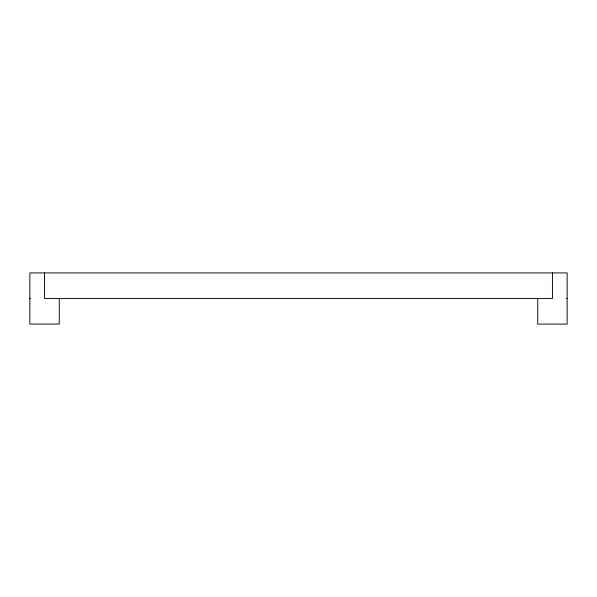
<?xml version="1.0" encoding="UTF-8"?>
<svg xmlns="http://www.w3.org/2000/svg" width="597" height="597" viewBox="0 0 597 597"><rect width="100%" height="100%" fill="white"/><g stroke="black" fill="none" stroke-linecap="round" stroke-linejoin="round"><path stroke-width="0.9" d="M29.85 298.5L30.35 298.5M566.65 298.5L567.15 298.5M552.441 272.911L552.441 298.5L44.559 298.5L44.559 272.911M537.725 298.5L537.725 324.089L567.15 324.089L567.15 272.911L29.85 272.911L29.85 324.089L59.275 324.089L59.275 298.5"/></g></svg>
